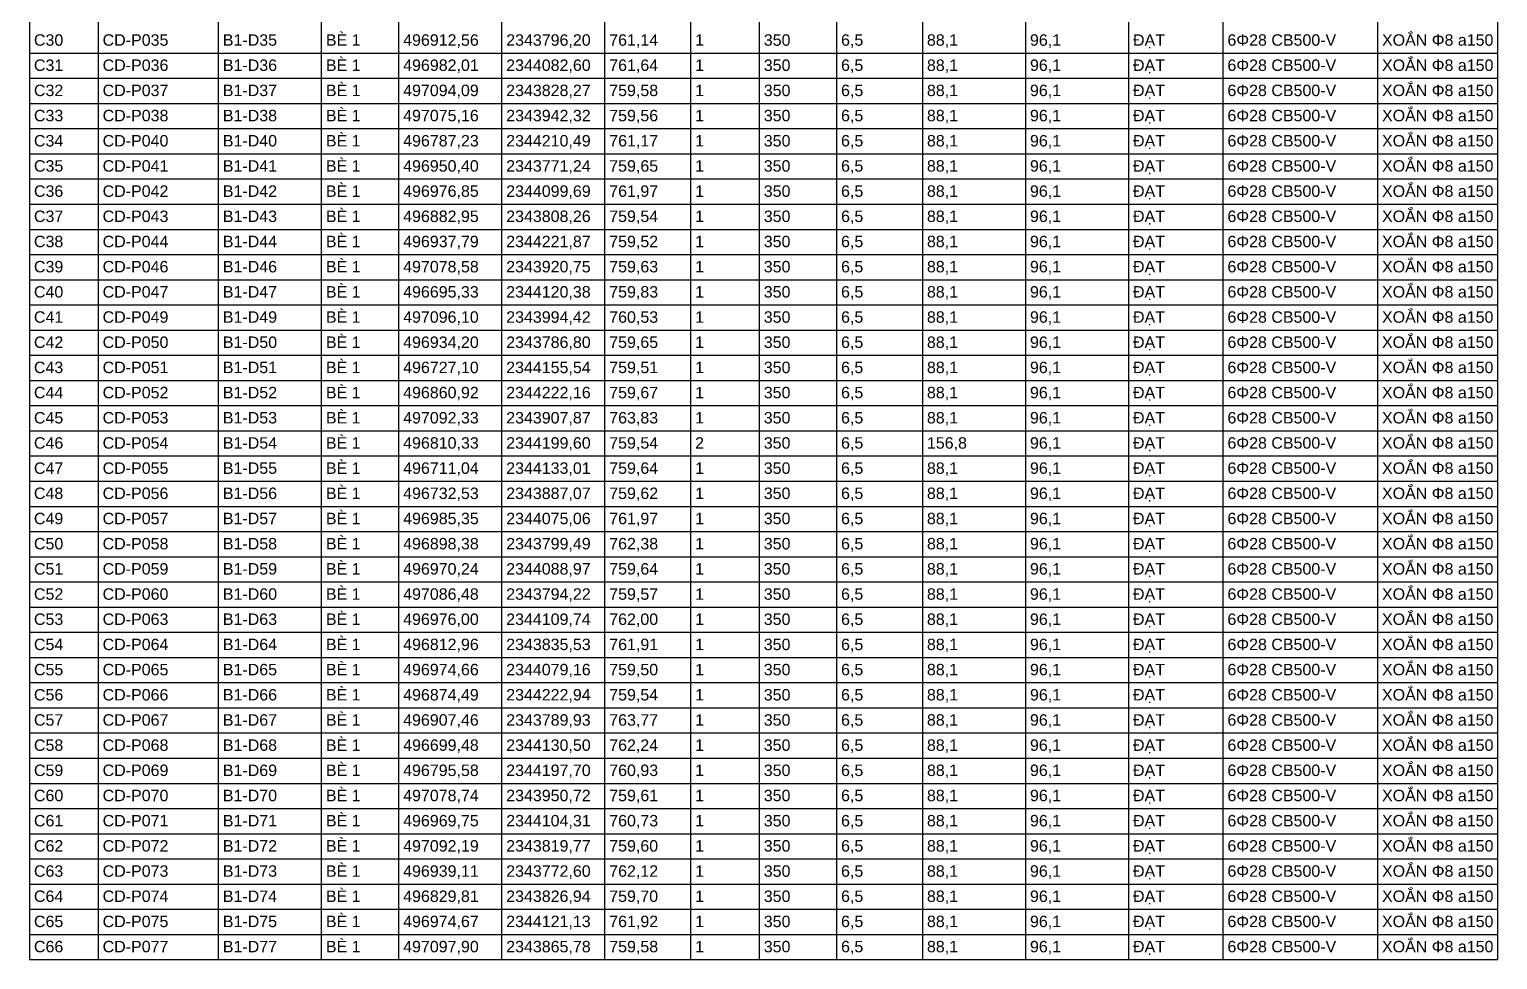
# Model space of a CAD drawing. Header units: metres. Extents: x 496695 to 497680, y 2343756 to 2344226.
# Drawn here: x 497127.9 to 497281.8, y 2344032.8 to 2344130.3 of the extents above; entities that cross this region are included whole.
import ezdxf

# ---------------------------------------------------------------- set-up
doc = ezdxf.new("R2010")
doc.units = ezdxf.units.M
doc.layers.add('07_BANG_THONG_KE_COC_BO', color=7, linetype='Continuous')
doc.styles.add('VN', font='arial.ttf')

msp = doc.modelspace()

# ---------------------------------------------------------------- linework, layer by layer
at = {"layer": '07_BANG_THONG_KE_COC_BO'}
for p, q in [((497127.92, 2344209.648), (497127.92, 2344032.768)), ((497135.12, 2344209.648), (497135.12, 2344032.768)), ((497147.72, 2344209.648), (497147.72, 2344032.768)), ((497158.52, 2344209.648), (497158.52, 2344032.768)), ((497166.62, 2344209.648), (497166.62, 2344032.768)), ((497177.42, 2344209.648), (497177.42, 2344032.768)), ((497188.22, 2344209.648), (497188.22, 2344032.768)), ((497197.22, 2344209.648), (497197.22, 2344032.768)), ((497204.42, 2344209.648), (497204.42, 2344032.768)), ((497212.52, 2344209.648), (497212.52, 2344032.768)), ((497221.52, 2344209.648), (497221.52, 2344032.768)), ((497232.32, 2344209.648), (497232.32, 2344032.768)), ((497243.12, 2344209.648), (497243.12, 2344032.768)), ((497253.02, 2344209.648), (497253.02, 2344032.768)), ((497269.22, 2344209.648), (497269.22, 2344032.768)), ((497281.82, 2344209.648), (497281.82, 2344032.768)), ((497127.92, 2344127.808), (497281.82, 2344127.808)), ((497127.92, 2344125.168), (497281.82, 2344125.168)), ((497127.92, 2344122.528), (497281.82, 2344122.528)), ((497127.92, 2344119.888), (497281.82, 2344119.888)), ((497127.92, 2344117.248), (497281.82, 2344117.248)), ((497127.92, 2344114.608), (497281.82, 2344114.608)), ((497127.92, 2344111.968), (497281.82, 2344111.968)), ((497127.92, 2344109.328), (497281.82, 2344109.328)), ((497127.92, 2344106.688), (497281.82, 2344106.688)), ((497127.92, 2344104.048), (497281.82, 2344104.048)), ((497127.92, 2344101.408), (497281.82, 2344101.408)), ((497127.92, 2344098.768), (497281.82, 2344098.768)), ((497127.92, 2344096.128), (497281.82, 2344096.128)), ((497127.92, 2344093.488), (497281.82, 2344093.488)), ((497127.92, 2344090.848), (497281.82, 2344090.848)), ((497127.92, 2344088.208), (497281.82, 2344088.208)), ((497127.92, 2344085.568), (497281.82, 2344085.568)), ((497127.92, 2344082.928), (497281.82, 2344082.928)), ((497127.92, 2344080.288), (497281.82, 2344080.288)), ((497127.92, 2344077.648), (497281.82, 2344077.648)), ((497127.92, 2344075.008), (497281.82, 2344075.008)), ((497127.92, 2344072.368), (497281.82, 2344072.368)), ((497127.92, 2344069.728), (497281.82, 2344069.728)), ((497127.92, 2344067.088), (497281.82, 2344067.088)), ((497127.92, 2344064.448), (497281.82, 2344064.448)), ((497127.92, 2344061.808), (497281.82, 2344061.808)), ((497127.92, 2344059.168), (497281.82, 2344059.168)), ((497127.92, 2344056.528), (497281.82, 2344056.528)), ((497127.92, 2344053.888), (497281.82, 2344053.888)), ((497127.92, 2344051.248), (497281.82, 2344051.248)), ((497127.92, 2344048.608), (497281.82, 2344048.608)), ((497127.92, 2344045.968), (497281.82, 2344045.968)), ((497127.92, 2344043.328), (497281.82, 2344043.328)), ((497127.92, 2344040.688), (497281.82, 2344040.688)), ((497127.92, 2344038.048), (497281.82, 2344038.048)), ((497127.92, 2344035.408), (497281.82, 2344035.408)), ((497127.92, 2344032.768), (497281.82, 2344032.768))]:
    msp.add_line(p, q, dxfattribs=at)

# ---------------------------------------------------------------- texts
at = {"layer": '07_BANG_THONG_KE_COC_BO', "style": 'VN'}
for s, p in [('C30', (497128.4, 2344128.576)), ('CD-P035', (497135.6, 2344128.576)), ('B1-D35', (497148.2, 2344128.576)), ('BÈ 1', (497159, 2344128.576)), ('496912,56', (497167.1, 2344128.576)), ('2343796,20', (497177.9, 2344128.576)), ('761,14', (497188.7, 2344128.576)), ('1', (497197.7, 2344128.576)), ('350', (497204.9, 2344128.576)), ('6,5', (497213, 2344128.576)), ('88,1', (497222, 2344128.576)), ('96,1', (497232.8, 2344128.576)), ('ĐẠT', (497243.6, 2344128.576)), ('6Φ28 CB500-V', (497253.5, 2344128.576)), ('XOẮN Φ8 a150', (497269.7, 2344128.576)), ('C31', (497128.4, 2344125.936)), ('CD-P036', (497135.6, 2344125.936)), ('B1-D36', (497148.2, 2344125.936)), ('BÈ 1', (497159, 2344125.936)), ('496982,01', (497167.1, 2344125.936)), ('2344082,60', (497177.9, 2344125.936)), ('761,64', (497188.7, 2344125.936)), ('1', (497197.7, 2344125.936)), ('350', (497204.9, 2344125.936)), ('6,5', (497213, 2344125.936)), ('88,1', (497222, 2344125.936)), ('96,1', (497232.8, 2344125.936)), ('ĐẠT', (497243.6, 2344125.936)), ('6Φ28 CB500-V', (497253.5, 2344125.936)), ('XOẮN Φ8 a150', (497269.7, 2344125.936)), ('BÈ 1', (497159, 2344123.296)), ('XOẮN Φ8 a150', (497269.7, 2344123.296)), ('C32', (497128.4, 2344123.296)), ('CD-P037', (497135.6, 2344123.296)), ('B1-D37', (497148.2, 2344123.296)), ('497094,09', (497167.1, 2344123.296)), ('2343828,27', (497177.9, 2344123.296)), ('759,58', (497188.7, 2344123.296)), ('1', (497197.7, 2344123.296)), ('350', (497204.9, 2344123.296)), ('6,5', (497213, 2344123.296)), ('88,1', (497222, 2344123.296)), ('96,1', (497232.8, 2344123.296)), ('ĐẠT', (497243.6, 2344123.296)), ('6Φ28 CB500-V', (497253.5, 2344123.296)), ('C33', (497128.4, 2344120.656)), ('CD-P038', (497135.6, 2344120.656)), ('B1-D38', (497148.2, 2344120.656)), ('BÈ 1', (497159, 2344120.656)), ('497075,16', (497167.1, 2344120.656)), ('2343942,32', (497177.9, 2344120.656)), ('759,56', (497188.7, 2344120.656)), ('1', (497197.7, 2344120.656)), ('350', (497204.9, 2344120.656)), ('6,5', (497213, 2344120.656)), ('88,1', (497222, 2344120.656)), ('96,1', (497232.8, 2344120.656)), ('ĐẠT', (497243.6, 2344120.656)), ('6Φ28 CB500-V', (497253.5, 2344120.656)), ('XOẮN Φ8 a150', (497269.7, 2344120.656)), ('C34', (497128.4, 2344118.016)), ('CD-P040', (497135.6, 2344118.016)), ('B1-D40', (497148.2, 2344118.016)), ('BÈ 1', (497159, 2344118.016)), ('496787,23', (497167.1, 2344118.016)), ('2344210,49', (497177.9, 2344118.016)), ('761,17', (497188.7, 2344118.016)), ('1', (497197.7, 2344118.016)), ('350', (497204.9, 2344118.016)), ('6,5', (497213, 2344118.016)), ('88,1', (497222, 2344118.016)), ('96,1', (497232.8, 2344118.016)), ('ĐẠT', (497243.6, 2344118.016)), ('6Φ28 CB500-V', (497253.5, 2344118.016)), ('XOẮN Φ8 a150', (497269.7, 2344118.016)), ('C35', (497128.4, 2344115.376)), ('CD-P041', (497135.6, 2344115.376)), ('B1-D41', (497148.2, 2344115.376)), ('BÈ 1', (497159, 2344115.376)), ('496950,40', (497167.1, 2344115.376)), ('2343771,24', (497177.9, 2344115.376)), ('759,65', (497188.7, 2344115.376)), ('1', (497197.7, 2344115.376)), ('350', (497204.9, 2344115.376)), ('6,5', (497213, 2344115.376)), ('88,1', (497222, 2344115.376)), ('96,1', (497232.8, 2344115.376)), ('ĐẠT', (497243.6, 2344115.376)), ('6Φ28 CB500-V', (497253.5, 2344115.376)), ('XOẮN Φ8 a150', (497269.7, 2344115.376)), ('BÈ 1', (497159, 2344112.736)), ('XOẮN Φ8 a150', (497269.7, 2344112.736)), ('C36', (497128.4, 2344112.736)), ('CD-P042', (497135.6, 2344112.736)), ('B1-D42', (497148.2, 2344112.736)), ('496976,85', (497167.1, 2344112.736)), ('2344099,69', (497177.9, 2344112.736)), ('761,97', (497188.7, 2344112.736)), ('1', (497197.7, 2344112.736)), ('350', (497204.9, 2344112.736)), ('6,5', (497213, 2344112.736)), ('88,1', (497222, 2344112.736)), ('96,1', (497232.8, 2344112.736)), ('ĐẠT', (497243.6, 2344112.736)), ('6Φ28 CB500-V', (497253.5, 2344112.736)), ('C37', (497128.4, 2344110.096)), ('CD-P043', (497135.6, 2344110.096)), ('B1-D43', (497148.2, 2344110.096)), ('BÈ 1', (497159, 2344110.096)), ('496882,95', (497167.1, 2344110.096)), ('2343808,26', (497177.9, 2344110.096)), ('759,54', (497188.7, 2344110.096)), ('1', (497197.7, 2344110.096)), ('350', (497204.9, 2344110.096)), ('6,5', (497213, 2344110.096)), ('88,1', (497222, 2344110.096)), ('96,1', (497232.8, 2344110.096)), ('ĐẠT', (497243.6, 2344110.096)), ('6Φ28 CB500-V', (497253.5, 2344110.096)), ('XOẮN Φ8 a150', (497269.7, 2344110.096)), ('C38', (497128.4, 2344107.456)), ('CD-P044', (497135.6, 2344107.456)), ('B1-D44', (497148.2, 2344107.456)), ('BÈ 1', (497159, 2344107.456)), ('496937,79', (497167.1, 2344107.456)), ('2344221,87', (497177.9, 2344107.456)), ('759,52', (497188.7, 2344107.456)), ('1', (497197.7, 2344107.456)), ('350', (497204.9, 2344107.456)), ('6,5', (497213, 2344107.456)), ('88,1', (497222, 2344107.456)), ('96,1', (497232.8, 2344107.456)), ('ĐẠT', (497243.6, 2344107.456)), ('6Φ28 CB500-V', (497253.5, 2344107.456)), ('XOẮN Φ8 a150', (497269.7, 2344107.456)), ('BÈ 1', (497159, 2344104.816)), ('XOẮN Φ8 a150', (497269.7, 2344104.816)), ('C39', (497128.4, 2344104.816)), ('CD-P046', (497135.6, 2344104.816)), ('B1-D46', (497148.2, 2344104.816)), ('497078,58', (497167.1, 2344104.816)), ('2343920,75', (497177.9, 2344104.816)), ('759,63', (497188.7, 2344104.816)), ('1', (497197.7, 2344104.816)), ('350', (497204.9, 2344104.816)), ('6,5', (497213, 2344104.816)), ('88,1', (497222, 2344104.816)), ('96,1', (497232.8, 2344104.816)), ('ĐẠT', (497243.6, 2344104.816)), ('6Φ28 CB500-V', (497253.5, 2344104.816)), ('C40', (497128.4, 2344102.176)), ('CD-P047', (497135.6, 2344102.176)), ('B1-D47', (497148.2, 2344102.176)), ('BÈ 1', (497159, 2344102.176)), ('496695,33', (497167.1, 2344102.176)), ('2344120,38', (497177.9, 2344102.176)), ('759,83', (497188.7, 2344102.176)), ('1', (497197.7, 2344102.176)), ('350', (497204.9, 2344102.176)), ('6,5', (497213, 2344102.176)), ('88,1', (497222, 2344102.176)), ('96,1', (497232.8, 2344102.176)), ('ĐẠT', (497243.6, 2344102.176)), ('6Φ28 CB500-V', (497253.5, 2344102.176)), ('XOẮN Φ8 a150', (497269.7, 2344102.176)), ('C41', (497128.4, 2344099.536)), ('CD-P049', (497135.6, 2344099.536)), ('B1-D49', (497148.2, 2344099.536)), ('BÈ 1', (497159, 2344099.536)), ('497096,10', (497167.1, 2344099.536)), ('2343994,42', (497177.9, 2344099.536)), ('760,53', (497188.7, 2344099.536)), ('1', (497197.7, 2344099.536)), ('350', (497204.9, 2344099.536)), ('6,5', (497213, 2344099.536)), ('88,1', (497222, 2344099.536)), ('96,1', (497232.8, 2344099.536)), ('ĐẠT', (497243.6, 2344099.536)), ('6Φ28 CB500-V', (497253.5, 2344099.536)), ('XOẮN Φ8 a150', (497269.7, 2344099.536)), ('C42', (497128.4, 2344096.896)), ('CD-P050', (497135.6, 2344096.896)), ('B1-D50', (497148.2, 2344096.896)), ('BÈ 1', (497159, 2344096.896)), ('496934,20', (497167.1, 2344096.896)), ('2343786,80', (497177.9, 2344096.896)), ('759,65', (497188.7, 2344096.896)), ('1', (497197.7, 2344096.896)), ('350', (497204.9, 2344096.896)), ('6,5', (497213, 2344096.896)), ('88,1', (497222, 2344096.896)), ('96,1', (497232.8, 2344096.896)), ('ĐẠT', (497243.6, 2344096.896)), ('6Φ28 CB500-V', (497253.5, 2344096.896)), ('XOẮN Φ8 a150', (497269.7, 2344096.896)), ('BÈ 1', (497159, 2344094.256)), ('XOẮN Φ8 a150', (497269.7, 2344094.256)), ('C43', (497128.4, 2344094.256)), ('CD-P051', (497135.6, 2344094.256)), ('B1-D51', (497148.2, 2344094.256)), ('496727,10', (497167.1, 2344094.256)), ('2344155,54', (497177.9, 2344094.256)), ('759,51', (497188.7, 2344094.256)), ('1', (497197.7, 2344094.256)), ('350', (497204.9, 2344094.256)), ('6,5', (497213, 2344094.256)), ('88,1', (497222, 2344094.256)), ('96,1', (497232.8, 2344094.256)), ('ĐẠT', (497243.6, 2344094.256)), ('6Φ28 CB500-V', (497253.5, 2344094.256)), ('C44', (497128.4, 2344091.616)), ('CD-P052', (497135.6, 2344091.616)), ('B1-D52', (497148.2, 2344091.616)), ('BÈ 1', (497159, 2344091.616)), ('496860,92', (497167.1, 2344091.616)), ('2344222,16', (497177.9, 2344091.616)), ('759,67', (497188.7, 2344091.616)), ('1', (497197.7, 2344091.616)), ('350', (497204.9, 2344091.616)), ('6,5', (497213, 2344091.616)), ('88,1', (497222, 2344091.616)), ('96,1', (497232.8, 2344091.616)), ('ĐẠT', (497243.6, 2344091.616)), ('6Φ28 CB500-V', (497253.5, 2344091.616)), ('XOẮN Φ8 a150', (497269.7, 2344091.616)), ('C45', (497128.4, 2344088.976)), ('CD-P053', (497135.6, 2344088.976)), ('B1-D53', (497148.2, 2344088.976)), ('BÈ 1', (497159, 2344088.976)), ('497092,33', (497167.1, 2344088.976)), ('2343907,87', (497177.9, 2344088.976)), ('763,83', (497188.7, 2344088.976)), ('1', (497197.7, 2344088.976)), ('350', (497204.9, 2344088.976)), ('6,5', (497213, 2344088.976)), ('88,1', (497222, 2344088.976)), ('96,1', (497232.8, 2344088.976)), ('ĐẠT', (497243.6, 2344088.976)), ('6Φ28 CB500-V', (497253.5, 2344088.976)), ('XOẮN Φ8 a150', (497269.7, 2344088.976)), ('BÈ 1', (497159, 2344086.336)), ('XOẮN Φ8 a150', (497269.7, 2344086.336)), ('C46', (497128.4, 2344086.336)), ('CD-P054', (497135.6, 2344086.336)), ('B1-D54', (497148.2, 2344086.336)), ('496810,33', (497167.1, 2344086.336)), ('2344199,60', (497177.9, 2344086.336)), ('759,54', (497188.7, 2344086.336)), ('2', (497197.7, 2344086.336)), ('350', (497204.9, 2344086.336)), ('6,5', (497213, 2344086.336)), ('156,8', (497222, 2344086.336)), ('96,1', (497232.8, 2344086.336)), ('ĐẠT', (497243.6, 2344086.336)), ('6Φ28 CB500-V', (497253.5, 2344086.336)), ('C47', (497128.4, 2344083.696)), ('CD-P055', (497135.6, 2344083.696)), ('B1-D55', (497148.2, 2344083.696)), ('BÈ 1', (497159, 2344083.696)), ('496711,04', (497167.1, 2344083.696)), ('2344133,01', (497177.9, 2344083.696)), ('759,64', (497188.7, 2344083.696)), ('1', (497197.7, 2344083.696)), ('350', (497204.9, 2344083.696)), ('6,5', (497213, 2344083.696)), ('88,1', (497222, 2344083.696)), ('96,1', (497232.8, 2344083.696)), ('ĐẠT', (497243.6, 2344083.696)), ('6Φ28 CB500-V', (497253.5, 2344083.696)), ('XOẮN Φ8 a150', (497269.7, 2344083.696)), ('C48', (497128.4, 2344081.056)), ('CD-P056', (497135.6, 2344081.056)), ('B1-D56', (497148.2, 2344081.056)), ('BÈ 1', (497159, 2344081.056)), ('496732,53', (497167.1, 2344081.056)), ('2343887,07', (497177.9, 2344081.056)), ('759,62', (497188.7, 2344081.056)), ('1', (497197.7, 2344081.056)), ('350', (497204.9, 2344081.056)), ('6,5', (497213, 2344081.056)), ('88,1', (497222, 2344081.056)), ('96,1', (497232.8, 2344081.056)), ('ĐẠT', (497243.6, 2344081.056)), ('6Φ28 CB500-V', (497253.5, 2344081.056)), ('XOẮN Φ8 a150', (497269.7, 2344081.056)), ('C49', (497128.4, 2344078.416)), ('CD-P057', (497135.6, 2344078.416)), ('B1-D57', (497148.2, 2344078.416)), ('BÈ 1', (497159, 2344078.416)), ('496985,35', (497167.1, 2344078.416)), ('2344075,06', (497177.9, 2344078.416)), ('761,97', (497188.7, 2344078.416)), ('1', (497197.7, 2344078.416)), ('350', (497204.9, 2344078.416)), ('6,5', (497213, 2344078.416)), ('88,1', (497222, 2344078.416)), ('96,1', (497232.8, 2344078.416)), ('ĐẠT', (497243.6, 2344078.416)), ('6Φ28 CB500-V', (497253.5, 2344078.416)), ('XOẮN Φ8 a150', (497269.7, 2344078.416)), ('BÈ 1', (497159, 2344075.776)), ('XOẮN Φ8 a150', (497269.7, 2344075.776)), ('C50', (497128.4, 2344075.776)), ('CD-P058', (497135.6, 2344075.776)), ('B1-D58', (497148.2, 2344075.776)), ('496898,38', (497167.1, 2344075.776)), ('2343799,49', (497177.9, 2344075.776)), ('762,38', (497188.7, 2344075.776)), ('1', (497197.7, 2344075.776)), ('350', (497204.9, 2344075.776)), ('6,5', (497213, 2344075.776)), ('88,1', (497222, 2344075.776)), ('96,1', (497232.8, 2344075.776)), ('ĐẠT', (497243.6, 2344075.776)), ('6Φ28 CB500-V', (497253.5, 2344075.776)), ('C51', (497128.4, 2344073.136)), ('CD-P059', (497135.6, 2344073.136)), ('B1-D59', (497148.2, 2344073.136)), ('BÈ 1', (497159, 2344073.136)), ('496970,24', (497167.1, 2344073.136)), ('2344088,97', (497177.9, 2344073.136)), ('759,64', (497188.7, 2344073.136)), ('1', (497197.7, 2344073.136)), ('350', (497204.9, 2344073.136)), ('6,5', (497213, 2344073.136)), ('88,1', (497222, 2344073.136)), ('96,1', (497232.8, 2344073.136)), ('ĐẠT', (497243.6, 2344073.136)), ('6Φ28 CB500-V', (497253.5, 2344073.136)), ('XOẮN Φ8 a150', (497269.7, 2344073.136)), ('C52', (497128.4, 2344070.496)), ('CD-P060', (497135.6, 2344070.496)), ('B1-D60', (497148.2, 2344070.496)), ('BÈ 1', (497159, 2344070.496)), ('497086,48', (497167.1, 2344070.496)), ('2343794,22', (497177.9, 2344070.496)), ('759,57', (497188.7, 2344070.496)), ('1', (497197.7, 2344070.496)), ('350', (497204.9, 2344070.496)), ('6,5', (497213, 2344070.496)), ('88,1', (497222, 2344070.496)), ('96,1', (497232.8, 2344070.496)), ('ĐẠT', (497243.6, 2344070.496)), ('6Φ28 CB500-V', (497253.5, 2344070.496)), ('XOẮN Φ8 a150', (497269.7, 2344070.496)), ('BÈ 1', (497159, 2344067.856)), ('XOẮN Φ8 a150', (497269.7, 2344067.856)), ('C53', (497128.4, 2344067.856)), ('CD-P063', (497135.6, 2344067.856)), ('B1-D63', (497148.2, 2344067.856)), ('496976,00', (497167.1, 2344067.856)), ('2344109,74', (497177.9, 2344067.856)), ('762,00', (497188.7, 2344067.856)), ('1', (497197.7, 2344067.856)), ('350', (497204.9, 2344067.856)), ('6,5', (497213, 2344067.856)), ('88,1', (497222, 2344067.856)), ('96,1', (497232.8, 2344067.856)), ('ĐẠT', (497243.6, 2344067.856)), ('6Φ28 CB500-V', (497253.5, 2344067.856)), ('C54', (497128.4, 2344065.216)), ('CD-P064', (497135.6, 2344065.216)), ('B1-D64', (497148.2, 2344065.216)), ('BÈ 1', (497159, 2344065.216)), ('496812,96', (497167.1, 2344065.216)), ('2343835,53', (497177.9, 2344065.216)), ('761,91', (497188.7, 2344065.216)), ('1', (497197.7, 2344065.216)), ('350', (497204.9, 2344065.216)), ('6,5', (497213, 2344065.216)), ('88,1', (497222, 2344065.216)), ('96,1', (497232.8, 2344065.216)), ('ĐẠT', (497243.6, 2344065.216)), ('6Φ28 CB500-V', (497253.5, 2344065.216)), ('XOẮN Φ8 a150', (497269.7, 2344065.216)), ('C55', (497128.4, 2344062.576)), ('CD-P065', (497135.6, 2344062.576)), ('B1-D65', (497148.2, 2344062.576)), ('BÈ 1', (497159, 2344062.576)), ('496974,66', (497167.1, 2344062.576)), ('2344079,16', (497177.9, 2344062.576)), ('759,50', (497188.7, 2344062.576)), ('1', (497197.7, 2344062.576)), ('350', (497204.9, 2344062.576)), ('6,5', (497213, 2344062.576)), ('88,1', (497222, 2344062.576)), ('96,1', (497232.8, 2344062.576)), ('ĐẠT', (497243.6, 2344062.576)), ('6Φ28 CB500-V', (497253.5, 2344062.576)), ('XOẮN Φ8 a150', (497269.7, 2344062.576)), ('C56', (497128.4, 2344059.936)), ('CD-P066', (497135.6, 2344059.936)), ('B1-D66', (497148.2, 2344059.936)), ('BÈ 1', (497159, 2344059.936)), ('496874,49', (497167.1, 2344059.936)), ('2344222,94', (497177.9, 2344059.936)), ('759,54', (497188.7, 2344059.936)), ('1', (497197.7, 2344059.936)), ('350', (497204.9, 2344059.936)), ('6,5', (497213, 2344059.936)), ('88,1', (497222, 2344059.936)), ('96,1', (497232.8, 2344059.936)), ('ĐẠT', (497243.6, 2344059.936)), ('6Φ28 CB500-V', (497253.5, 2344059.936)), ('XOẮN Φ8 a150', (497269.7, 2344059.936)), ('BÈ 1', (497159, 2344057.296)), ('XOẮN Φ8 a150', (497269.7, 2344057.296)), ('C57', (497128.4, 2344057.296)), ('CD-P067', (497135.6, 2344057.296)), ('B1-D67', (497148.2, 2344057.296)), ('496907,46', (497167.1, 2344057.296)), ('2343789,93', (497177.9, 2344057.296)), ('763,77', (497188.7, 2344057.296)), ('1', (497197.7, 2344057.296)), ('350', (497204.9, 2344057.296)), ('6,5', (497213, 2344057.296)), ('88,1', (497222, 2344057.296)), ('96,1', (497232.8, 2344057.296)), ('ĐẠT', (497243.6, 2344057.296)), ('6Φ28 CB500-V', (497253.5, 2344057.296)), ('C58', (497128.4, 2344054.656)), ('CD-P068', (497135.6, 2344054.656)), ('B1-D68', (497148.2, 2344054.656)), ('BÈ 1', (497159, 2344054.656)), ('496699,48', (497167.1, 2344054.656)), ('2344130,50', (497177.9, 2344054.656)), ('762,24', (497188.7, 2344054.656)), ('1', (497197.7, 2344054.656)), ('350', (497204.9, 2344054.656)), ('6,5', (497213, 2344054.656)), ('88,1', (497222, 2344054.656)), ('96,1', (497232.8, 2344054.656)), ('ĐẠT', (497243.6, 2344054.656)), ('6Φ28 CB500-V', (497253.5, 2344054.656)), ('XOẮN Φ8 a150', (497269.7, 2344054.656)), ('C59', (497128.4, 2344052.016)), ('CD-P069', (497135.6, 2344052.016)), ('B1-D69', (497148.2, 2344052.016)), ('BÈ 1', (497159, 2344052.016)), ('496795,58', (497167.1, 2344052.016)), ('2344197,70', (497177.9, 2344052.016)), ('760,93', (497188.7, 2344052.016)), ('1', (497197.7, 2344052.016)), ('350', (497204.9, 2344052.016)), ('6,5', (497213, 2344052.016)), ('88,1', (497222, 2344052.016)), ('96,1', (497232.8, 2344052.016)), ('ĐẠT', (497243.6, 2344052.016)), ('6Φ28 CB500-V', (497253.5, 2344052.016)), ('XOẮN Φ8 a150', (497269.7, 2344052.016)), ('XOẮN Φ8 a150', (497269.7, 2344049.376)), ('C60', (497128.4, 2344049.376)), ('CD-P070', (497135.6, 2344049.376)), ('B1-D70', (497148.2, 2344049.376)), ('BÈ 1', (497159, 2344049.376)), ('497078,74', (497167.1, 2344049.376)), ('2343950,72', (497177.9, 2344049.376)), ('759,61', (497188.7, 2344049.376)), ('1', (497197.7, 2344049.376)), ('350', (497204.9, 2344049.376)), ('6,5', (497213, 2344049.376)), ('88,1', (497222, 2344049.376)), ('96,1', (497232.8, 2344049.376)), ('ĐẠT', (497243.6, 2344049.376)), ('6Φ28 CB500-V', (497253.5, 2344049.376)), ('C61', (497128.4, 2344046.736)), ('CD-P071', (497135.6, 2344046.736)), ('B1-D71', (497148.2, 2344046.736)), ('BÈ 1', (497159, 2344046.736)), ('496969,75', (497167.1, 2344046.736)), ('2344104,31', (497177.9, 2344046.736)), ('760,73', (497188.7, 2344046.736)), ('1', (497197.7, 2344046.736)), ('350', (497204.9, 2344046.736)), ('6,5', (497213, 2344046.736)), ('88,1', (497222, 2344046.736)), ('96,1', (497232.8, 2344046.736)), ('ĐẠT', (497243.6, 2344046.736)), ('6Φ28 CB500-V', (497253.5, 2344046.736)), ('XOẮN Φ8 a150', (497269.7, 2344046.736)), ('C62', (497128.4, 2344044.096)), ('CD-P072', (497135.6, 2344044.096)), ('B1-D72', (497148.2, 2344044.096)), ('BÈ 1', (497159, 2344044.096)), ('497092,19', (497167.1, 2344044.096)), ('2343819,77', (497177.9, 2344044.096)), ('759,60', (497188.7, 2344044.096)), ('1', (497197.7, 2344044.096)), ('350', (497204.9, 2344044.096)), ('6,5', (497213, 2344044.096)), ('88,1', (497222, 2344044.096)), ('96,1', (497232.8, 2344044.096)), ('ĐẠT', (497243.6, 2344044.096)), ('6Φ28 CB500-V', (497253.5, 2344044.096)), ('XOẮN Φ8 a150', (497269.7, 2344044.096)), ('C63', (497128.4, 2344041.456)), ('CD-P073', (497135.6, 2344041.456)), ('B1-D73', (497148.2, 2344041.456)), ('BÈ 1', (497159, 2344041.456)), ('496939,11', (497167.1, 2344041.456)), ('2343772,60', (497177.9, 2344041.456)), ('762,12', (497188.7, 2344041.456)), ('1', (497197.7, 2344041.456)), ('350', (497204.9, 2344041.456)), ('6,5', (497213, 2344041.456)), ('88,1', (497222, 2344041.456)), ('96,1', (497232.8, 2344041.456)), ('ĐẠT', (497243.6, 2344041.456)), ('6Φ28 CB500-V', (497253.5, 2344041.456)), ('XOẮN Φ8 a150', (497269.7, 2344041.456)), ('BÈ 1', (497159, 2344038.816)), ('XOẮN Φ8 a150', (497269.7, 2344038.816)), ('C64', (497128.4, 2344038.816)), ('CD-P074', (497135.6, 2344038.816)), ('B1-D74', (497148.2, 2344038.816)), ('496829,81', (497167.1, 2344038.816)), ('2343826,94', (497177.9, 2344038.816)), ('759,70', (497188.7, 2344038.816)), ('1', (497197.7, 2344038.816)), ('350', (497204.9, 2344038.816)), ('6,5', (497213, 2344038.816)), ('88,1', (497222, 2344038.816)), ('96,1', (497232.8, 2344038.816)), ('ĐẠT', (497243.6, 2344038.816)), ('6Φ28 CB500-V', (497253.5, 2344038.816)), ('C65', (497128.4, 2344036.176)), ('CD-P075', (497135.6, 2344036.176)), ('B1-D75', (497148.2, 2344036.176)), ('BÈ 1', (497159, 2344036.176)), ('496974,67', (497167.1, 2344036.176)), ('2344121,13', (497177.9, 2344036.176)), ('761,92', (497188.7, 2344036.176)), ('1', (497197.7, 2344036.176)), ('350', (497204.9, 2344036.176)), ('6,5', (497213, 2344036.176)), ('88,1', (497222, 2344036.176)), ('96,1', (497232.8, 2344036.176)), ('ĐẠT', (497243.6, 2344036.176)), ('6Φ28 CB500-V', (497253.5, 2344036.176)), ('XOẮN Φ8 a150', (497269.7, 2344036.176)), ('C66', (497128.4, 2344033.536)), ('CD-P077', (497135.6, 2344033.536)), ('B1-D77', (497148.2, 2344033.536)), ('BÈ 1', (497159, 2344033.536)), ('497097,90', (497167.1, 2344033.536)), ('2343865,78', (497177.9, 2344033.536)), ('759,58', (497188.7, 2344033.536)), ('1', (497197.7, 2344033.536)), ('350', (497204.9, 2344033.536)), ('6,5', (497213, 2344033.536)), ('88,1', (497222, 2344033.536)), ('96,1', (497232.8, 2344033.536)), ('ĐẠT', (497243.6, 2344033.536)), ('6Φ28 CB500-V', (497253.5, 2344033.536)), ('XOẮN Φ8 a150', (497269.7, 2344033.536))]:
    msp.add_text(s, height=1.2, dxfattribs=at).set_placement(p)

doc.saveas('drawing.dxf')
